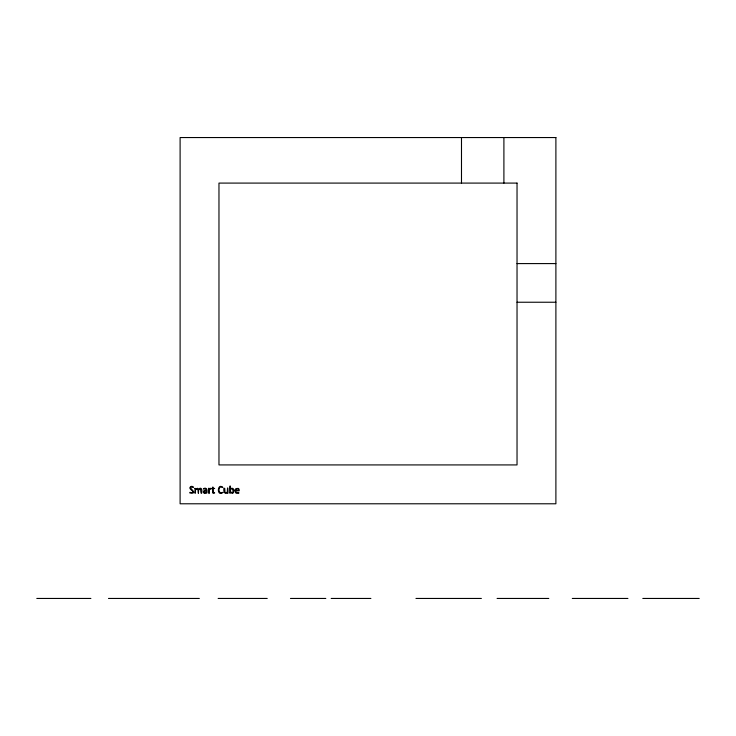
<?xml version="1.0" encoding="UTF-8"?>
<svg xmlns="http://www.w3.org/2000/svg" width="736" height="736" viewBox="0 0 736 736"><rect width="100%" height="100%" fill="white"/><g stroke="black" fill="none" stroke-linecap="round" stroke-linejoin="round"><path stroke-width="1.1" d="M517.031 263.589L555.892 263.589M517.031 302.238L555.892 302.238M36.8 598.451L90.887 598.451M108.486 598.451L199.336 598.451M218.141 598.451L267.223 598.451M290.462 598.451L325.818 598.451M331.172 598.451L370.889 598.451M415.96 598.451L481.381 598.451M497.085 598.451L548.78 598.451M572.295 598.451L627.928 598.451M642.795 598.451L699.2 598.451M503.902 137.549L503.902 183.089M461.49 137.549L461.49 183.089M211.269 488.649L209.245 489.955C209.171 500.59 208.03 484.095 209.217 489.164L210.238 488.253L211.269 488.649M222.934 492.366C216.494 497.518 217.24 482.154 222.898 487.499C217.424 484.435 217.93 495.402 222.934 492.366M233.928 490.737L233.404 492.669A1.766 1.766 0 0 1 232.346 493.341L230.331 492.568C228.887 497.159 230.175 478.74 230.386 489.054C231.638 487.26 234.37 488.667 233.928 490.737M193.274 487.149C184.911 485.926 200.284 494.344 189.916 493.01C188.572 491.078 193.752 494.344 192.942 491.206C191.618 490.148 187.974 488.051 190.955 486.487A2.585 2.585 0 0 1 192.188 486.413L193.274 487.149M235.088 490.231L235.382 492.366A1.849 1.849 0 0 0 236.357 493.221L239.044 492.936L236.33 492.531L235.722 490.884L239.172 490.811L239.016 489.201A1.757 1.757 0 0 0 238.179 488.391L235.971 488.603L235.088 490.231M203.43 488.842L205.611 488.833L206.246 490.415C201.986 489.017 203.072 495.567 206.319 492.66C207.037 495.346 207.948 488.051 205.565 488.244A3.054 3.054 0 0 0 203.743 488.557L203.43 488.842M211.683 488.446L212.548 488.833L212.704 492.77A0.966 0.966 0 0 0 213.256 493.276L214.654 492.899L213.33 492.55L213.173 488.833L214.645 488.446L213.173 488.299L212.851 486.984L212.548 488.299L211.71 488.364M233.266 490.838L232.539 492.669L230.773 492.274L230.386 489.771L231.205 488.98A1.334 1.334 0 0 1 232.3 488.796L233.266 490.838M235.833 489.762L235.722 490.369L238.63 490.369C238.952 488.658 236.284 488.124 235.833 489.762M203.955 491.519L204.12 492.596L205.224 492.798L206.246 492.062L206.246 490.93L203.955 491.519M194.985 488.354L195.132 493.313L195.601 489.762L196.346 488.998L197.809 489.155L198.38 493.322L198.692 489.762L200.578 488.851C201.13 501.106 204.222 484.15 198.545 489.192L197.616 488.281L195.564 489.081L194.985 488.354M224.13 488.354C222.852 490.553 224.848 495.328 227.387 492.513C228.62 497.334 227.562 480.59 227.369 491.841L226.237 492.789L225.023 492.439L224.747 488.41L224.13 488.354M555.892 137.549L180.108 137.549L180.108 503.783L555.892 503.783L555.892 137.549M517.031 183.089L218.969 183.089L218.969 464.922L517.031 464.922L517.031 183.089"/></g></svg>
